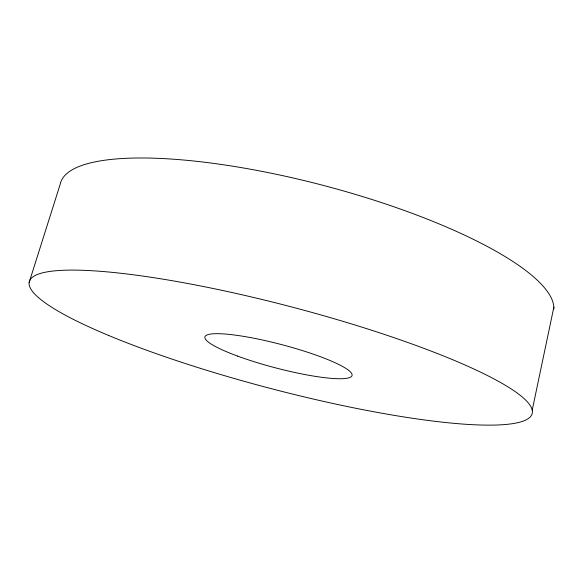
<?xml version="1.0" encoding="UTF-8"?>
<svg xmlns="http://www.w3.org/2000/svg" width="583" height="583" viewBox="0 0 583 583"><rect width="100%" height="100%" fill="white"/><g stroke="black" fill="none" stroke-linecap="round" stroke-linejoin="round"><path stroke-width="0.87" d="M532.221 410.162L553.85 307.146M29.15 282.427L60.224 184.162A254.793 64.647 14.7 0 1 314.601 183.164A254.793 64.647 14.7 0 1 553.872 308.961M237.682 356.126A76.06 12.017 14.7 0 0 351.964 375.765A76.06 12.017 14.7 0 0 245.793 336.741A76.06 12.017 14.7 0 0 237.682 356.126M108.686 335.48A259.938 42.1 14.7 0 0 525.808 419.993A259.938 42.1 14.7 0 0 207.708 287.383A259.938 42.1 14.7 0 0 108.686 335.48"/></g></svg>
